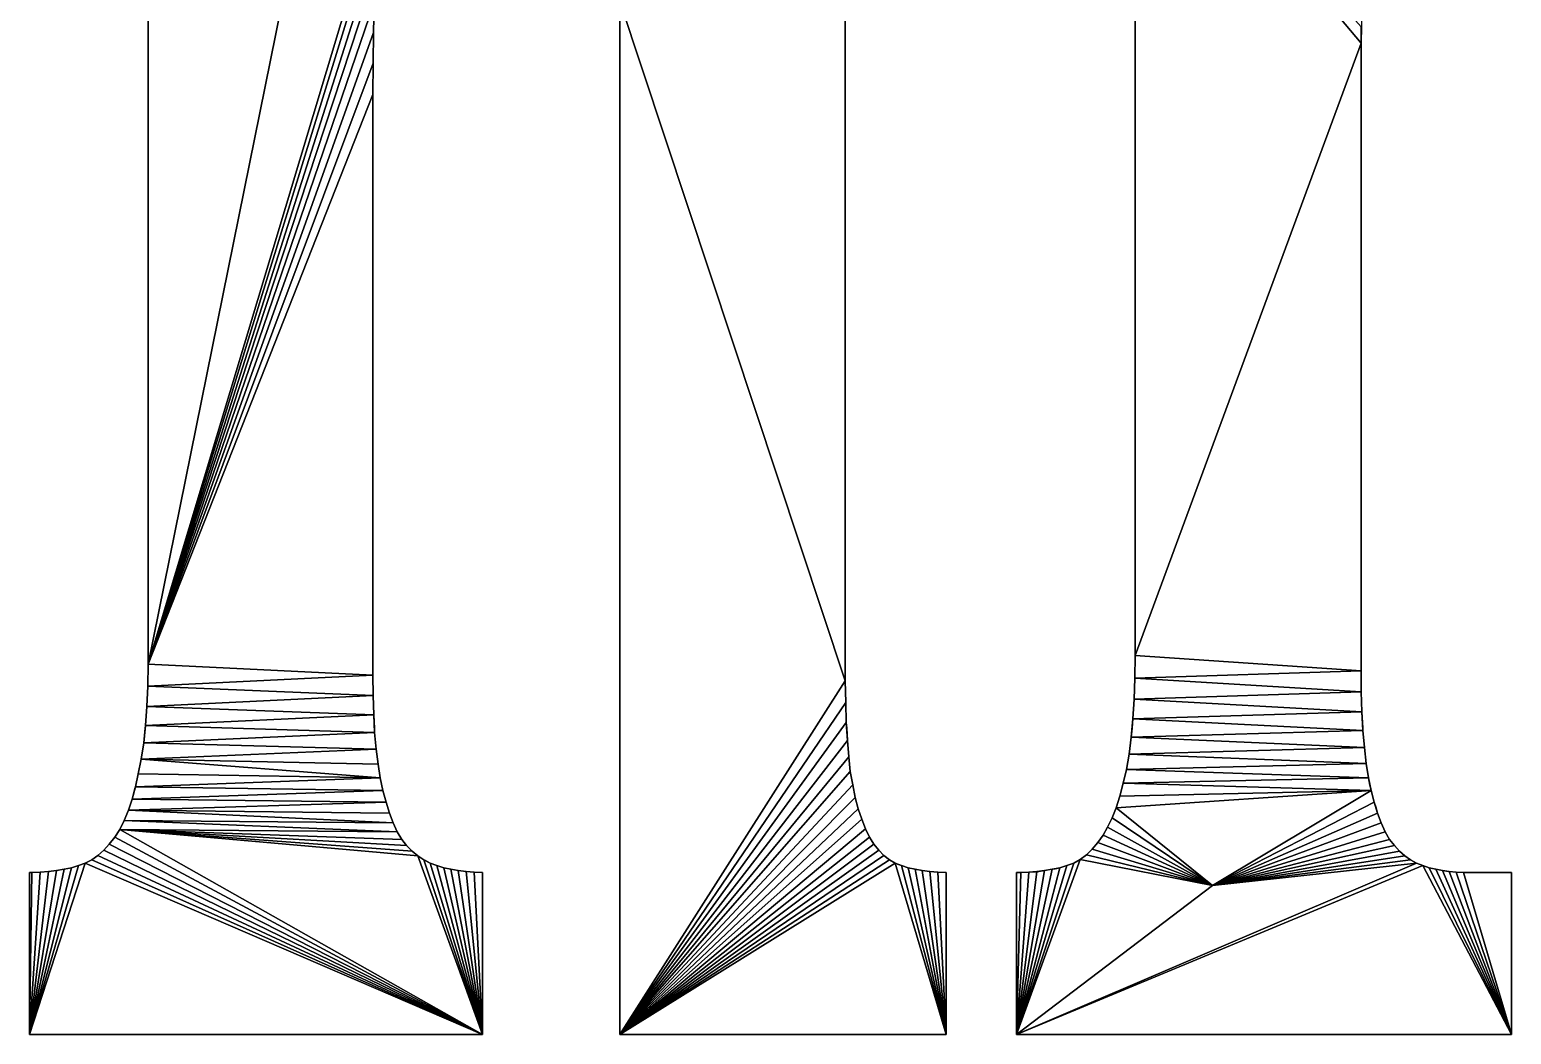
# Model space of a CAD drawing. Extents: x -29.1 to 29.1, y -25 to 25.
# Drawn here: x -12.039 to -7.22, y 3.1 to 6.368 of the extents above; entities that cross this region are included whole.
import ezdxf

# ---------------------------------------------------------------- set-up
doc = ezdxf.new("R2010")
doc.units = 0
doc.header["$MEASUREMENT"] = 0
doc.layers.add('ConstrLine', color=7, linetype='Continuous')
doc.layers.add('ObjLayer', color=2, linetype='Continuous')

msp = doc.modelspace()

# ---------------------------------------------------------------- linework, layer by layer
at = {"layer": 'ConstrLine'}
for points in [[(-11.654, 4.304, 5), (-10.961, 7.726, 5), (-11.654, 9.493, 5)], [(-11.654, 9.493, 4), (-11.654, 4.304, 4), (-11.654, 9.493, 5)], [(-11.654, 4.304, 4), (-11.654, 4.304, 5), (-11.654, 9.493, 5)], [(-10.961, 7.726, 5), (-11.654, 4.304, 5), (-10.894, 6.833, 5)], [(-8.444, 4.333, 5), (-7.709, 6.324, 5), (-8.444, 7.198, 5)], [(-7.709, 6.324, 5), (-7.708, 6.378, 5), (-8.444, 7.198, 5)], [(-8.444, 7.198, 4), (-8.444, 4.333, 5), (-8.444, 7.198, 5)], [(-8.444, 7.198, 4), (-8.444, 4.333, 4), (-8.444, 4.333, 5)], [(-10.902, 6.742, 5), (-10.894, 6.833, 5), (-11.654, 4.304, 5)], [(-10.908, 6.649, 5), (-10.902, 6.742, 5), (-11.654, 4.304, 5)], [(-10.908, 6.649, 5), (-11.654, 4.304, 5), (-10.914, 6.553, 5)], [(-9.387, 4.25, 5), (-9.387, 6.621, 5), (-10.119, 6.46, 5)], [(-9.387, 6.621, 4), (-9.387, 6.621, 5), (-9.387, 4.25, 4)], [(-9.387, 6.621, 5), (-9.387, 4.25, 5), (-9.387, 4.25, 4)], [(-10.918, 6.457, 5), (-10.914, 6.553, 5), (-11.654, 4.304, 5)], [(-10.119, 6.46, 5), (-10.119, 3.1, 5), (-9.387, 4.25, 5)], [(-10.119, 3.1, 4), (-10.119, 6.46, 5), (-10.119, 6.46, 4)], [(-10.119, 3.1, 4), (-10.119, 3.1, 5), (-10.119, 6.46, 5)], [(-10.921, 6.359, 5), (-10.918, 6.457, 5), (-11.654, 4.304, 5)], [(-10.918, 6.457, 4), (-10.918, 6.457, 5), (-10.921, 6.359, 5)], [(-10.918, 6.457, 4), (-10.921, 6.359, 5), (-10.921, 6.359, 4)], [(-7.708, 6.378, 4), (-7.708, 6.378, 5), (-7.709, 6.324, 5)], [(-7.708, 6.378, 4), (-7.709, 6.324, 5), (-7.709, 6.324, 4)], [(-10.922, 6.259, 5), (-10.921, 6.359, 5), (-11.654, 4.304, 5)], [(-10.921, 6.359, 4), (-10.921, 6.359, 5), (-10.922, 6.259, 5)], [(-10.921, 6.359, 4), (-10.922, 6.259, 5), (-10.922, 6.259, 4)], [(-7.709, 6.324, 5), (-8.444, 4.333, 5), (-7.709, 4.283, 5)], [(-7.709, 4.283, 4), (-7.709, 6.324, 4), (-7.709, 4.283, 5)], [(-7.709, 6.324, 5), (-7.709, 4.283, 5), (-7.709, 6.324, 4)], [(-10.923, 6.158, 5), (-10.922, 6.259, 5), (-11.654, 4.304, 5)], [(-10.922, 6.259, 4), (-10.922, 6.259, 5), (-10.923, 6.158, 5)], [(-10.922, 6.259, 4), (-10.923, 6.158, 5), (-10.923, 6.158, 4)], [(-10.923, 4.269, 5), (-10.923, 6.158, 5), (-11.654, 4.304, 5)], [(-10.923, 4.269, 4), (-10.923, 6.158, 4), (-10.923, 4.269, 5)], [(-10.923, 6.158, 5), (-10.923, 4.269, 5), (-10.923, 6.158, 4)], [(-11.654, 4.304, 5), (-11.655, 4.233, 5), (-10.923, 4.269, 5)], [(-11.654, 4.304, 4), (-11.655, 4.233, 4), (-11.655, 4.233, 5)], [(-11.654, 4.304, 4), (-11.655, 4.233, 5), (-11.654, 4.304, 5)], [(-8.444, 4.333, 5), (-8.445, 4.259, 5), (-7.709, 4.283, 5)], [(-8.444, 4.333, 4), (-8.445, 4.259, 4), (-8.445, 4.259, 5)], [(-8.444, 4.333, 4), (-8.445, 4.259, 5), (-8.444, 4.333, 5)], [(-10.922, 4.202, 5), (-10.923, 4.269, 5), (-11.655, 4.233, 5)], [(-10.923, 4.269, 4), (-10.923, 4.269, 5), (-10.922, 4.202, 5)], [(-10.923, 4.269, 4), (-10.922, 4.202, 5), (-10.922, 4.202, 4)], [(-9.385, 4.18, 5), (-9.387, 4.25, 5), (-10.119, 3.1, 5)], [(-9.387, 4.25, 4), (-9.387, 4.25, 5), (-9.385, 4.18, 5)], [(-9.387, 4.25, 4), (-9.385, 4.18, 5), (-9.385, 4.18, 4)], [(-8.447, 4.19, 5), (-7.708, 4.214, 5), (-8.445, 4.259, 5)], [(-8.445, 4.259, 4), (-8.447, 4.19, 4), (-8.447, 4.19, 5)], [(-8.445, 4.259, 4), (-8.447, 4.19, 5), (-8.445, 4.259, 5)], [(-7.709, 4.283, 5), (-8.445, 4.259, 5), (-7.708, 4.214, 5)], [(-7.709, 4.283, 4), (-7.709, 4.283, 5), (-7.708, 4.214, 5)], [(-7.709, 4.283, 4), (-7.708, 4.214, 5), (-7.708, 4.214, 4)], [(-11.655, 4.233, 5), (-11.658, 4.167, 5), (-10.922, 4.202, 5)], [(-11.655, 4.233, 4), (-11.658, 4.167, 4), (-11.658, 4.167, 5)], [(-11.655, 4.233, 4), (-11.658, 4.167, 5), (-11.655, 4.233, 5)], [(-10.92, 4.14, 5), (-10.922, 4.202, 5), (-11.658, 4.167, 5)], [(-10.922, 4.202, 4), (-10.922, 4.202, 5), (-10.92, 4.14, 5)], [(-10.922, 4.202, 4), (-10.92, 4.14, 5), (-10.92, 4.14, 4)], [(-7.708, 4.214, 5), (-8.447, 4.19, 5), (-7.706, 4.149, 5)], [(-7.708, 4.214, 4), (-7.708, 4.214, 5), (-7.706, 4.149, 5)], [(-7.708, 4.214, 4), (-7.706, 4.149, 5), (-7.706, 4.149, 4)], [(-11.658, 4.167, 5), (-11.662, 4.105, 5), (-10.92, 4.14, 5)], [(-11.658, 4.167, 4), (-11.662, 4.105, 4), (-11.662, 4.105, 5)], [(-11.658, 4.167, 4), (-11.662, 4.105, 5), (-11.658, 4.167, 5)], [(-9.383, 4.115, 5), (-9.385, 4.18, 5), (-10.119, 3.1, 5)], [(-9.385, 4.18, 4), (-9.385, 4.18, 5), (-9.383, 4.115, 5)], [(-9.385, 4.18, 4), (-9.383, 4.115, 5), (-9.383, 4.115, 4)], [(-8.451, 4.126, 5), (-7.706, 4.149, 5), (-8.447, 4.19, 5)], [(-8.447, 4.19, 4), (-8.451, 4.126, 4), (-8.451, 4.126, 5)], [(-8.447, 4.19, 4), (-8.451, 4.126, 5), (-8.447, 4.19, 5)], [(-7.706, 4.149, 5), (-8.451, 4.126, 5), (-7.703, 4.089, 5)], [(-7.706, 4.149, 4), (-7.706, 4.149, 5), (-7.7034, 4.096, 4)], [(-7.706, 4.149, 5), (-7.703, 4.089, 5), (-7.7034, 4.096, 4)], [(-11.662, 4.105, 5), (-11.668, 4.048, 5), (-10.917, 4.082, 5)], [(-11.668, 4.048, 5), (-11.662, 4.105, 5), (-11.6629, 4.096, 4)], [(-11.662, 4.105, 4), (-11.6629, 4.096, 4), (-11.662, 4.105, 5)], [(-10.917, 4.082, 5), (-10.92, 4.14, 5), (-11.662, 4.105, 5)], [(-10.92, 4.14, 4), (-10.92, 4.14, 5), (-10.9177, 4.096, 4)], [(-10.92, 4.14, 5), (-10.917, 4.082, 5), (-10.9177, 4.096, 4)], [(-9.379, 4.056, 5), (-9.383, 4.115, 5), (-10.119, 3.1, 5)], [(-9.383, 4.115, 4), (-9.383, 4.115, 5), (-9.3817, 4.096, 4)], [(-9.383, 4.115, 5), (-9.379, 4.056, 5), (-9.3817, 4.096, 4)], [(-8.451, 4.126, 5), (-8.456, 4.067, 5), (-7.703, 4.089, 5)], [(-8.451, 4.126, 5), (-8.4535, 4.096, 4), (-8.456, 4.067, 5)], [(-8.451, 4.126, 4), (-8.4535, 4.096, 4), (-8.451, 4.126, 5)], [(-11.668, 4.048, 5), (-11.676, 3.995, 5), (-10.912, 4.028, 5)], [(-11.668, 4.048, 4), (-11.676, 3.995, 4), (-11.676, 3.995, 5)], [(-11.668, 4.048, 4), (-11.676, 3.995, 5), (-11.668, 4.048, 5)], [(-11.6629, 4.096, 4), (-11.668, 4.048, 4), (-11.668, 4.048, 5)], [(-10.912, 4.028, 5), (-10.917, 4.082, 5), (-11.668, 4.048, 5)], [(-10.917, 4.082, 4), (-10.9177, 4.096, 4), (-10.917, 4.082, 5)], [(-10.917, 4.082, 4), (-10.917, 4.082, 5), (-10.912, 4.028, 5)], [(-10.917, 4.082, 4), (-10.912, 4.028, 5), (-10.912, 4.028, 4)], [(-9.375, 4.003, 5), (-9.379, 4.056, 5), (-10.119, 3.1, 5)], [(-9.379, 4.056, 4), (-9.3817, 4.096, 4), (-9.379, 4.056, 5)], [(-9.379, 4.056, 4), (-9.379, 4.056, 5), (-9.375, 4.003, 5)], [(-9.379, 4.056, 4), (-9.375, 4.003, 5), (-9.375, 4.003, 4)], [(-8.456, 4.067, 5), (-8.463, 4.012, 5), (-7.698, 4.033, 5)], [(-8.456, 4.067, 5), (-8.456, 4.067, 4), (-8.463, 4.012, 5)], [(-8.463, 4.012, 4), (-8.463, 4.012, 5), (-8.456, 4.067, 4)], [(-8.456, 4.067, 4), (-8.456, 4.067, 5), (-8.4535, 4.096, 4)], [(-7.698, 4.033, 5), (-7.703, 4.089, 5), (-8.456, 4.067, 5)], [(-7.703, 4.089, 4), (-7.7034, 4.096, 4), (-7.703, 4.089, 5)], [(-7.703, 4.089, 4), (-7.703, 4.089, 5), (-7.698, 4.033, 5)], [(-7.703, 4.089, 4), (-7.698, 4.033, 5), (-7.698, 4.033, 4)], [(-10.906, 3.979, 5), (-10.912, 4.028, 5), (-11.676, 3.995, 5)], [(-10.912, 4.028, 4), (-10.912, 4.028, 5), (-10.906, 3.979, 5)], [(-10.912, 4.028, 4), (-10.906, 3.979, 5), (-10.906, 3.979, 4)], [(-9.37, 3.955, 5), (-9.375, 4.003, 5), (-10.119, 3.1, 5)], [(-9.375, 4.003, 4), (-9.375, 4.003, 5), (-9.37, 3.955, 5)], [(-9.375, 4.003, 4), (-9.37, 3.955, 5), (-9.37, 3.955, 4)], [(-8.463, 4.012, 5), (-8.472, 3.962, 5), (-7.692, 3.981, 5)], [(-8.463, 4.012, 4), (-8.472, 3.962, 5), (-8.463, 4.012, 5)], [(-8.472, 3.962, 5), (-8.463, 4.012, 4), (-8.472, 3.962, 4)], [(-7.692, 3.981, 5), (-7.698, 4.033, 5), (-8.463, 4.012, 5)], [(-7.698, 4.033, 4), (-7.698, 4.033, 5), (-7.692, 3.981, 5)], [(-7.698, 4.033, 4), (-7.692, 3.981, 5), (-7.692, 3.981, 4)], [(-11.676, 3.995, 5), (-11.686, 3.948, 5), (-10.899, 3.934, 5)], [(-11.676, 3.995, 4), (-11.686, 3.948, 4), (-11.686, 3.948, 5)], [(-11.676, 3.995, 4), (-11.686, 3.948, 5), (-11.676, 3.995, 5)], [(-10.899, 3.934, 5), (-10.906, 3.979, 5), (-11.676, 3.995, 5)], [(-10.906, 3.979, 4), (-10.906, 3.979, 5), (-10.899, 3.934, 5)], [(-10.906, 3.979, 4), (-10.899, 3.934, 5), (-10.899, 3.934, 4)], [(-9.362, 3.912, 5), (-9.37, 3.955, 5), (-10.119, 3.1, 5)], [(-9.37, 3.955, 4), (-9.37, 3.955, 5), (-9.362, 3.912, 5)], [(-9.37, 3.955, 4), (-9.362, 3.912, 5), (-9.362, 3.912, 4)], [(-8.472, 3.962, 5), (-8.482, 3.917, 5), (-7.685, 3.934, 5)], [(-8.472, 3.962, 5), (-8.472, 3.962, 4), (-8.482, 3.917, 5)], [(-8.482, 3.917, 4), (-8.482, 3.917, 5), (-8.472, 3.962, 4)], [(-7.685, 3.934, 5), (-7.692, 3.981, 5), (-8.472, 3.962, 5)], [(-7.692, 3.981, 4), (-7.692, 3.981, 5), (-7.685, 3.934, 5)], [(-7.692, 3.981, 4), (-7.685, 3.934, 5), (-7.685, 3.934, 4)], [(-11.695, 3.905, 5), (-11.706, 3.865, 5), (-10.89, 3.893, 5)], [(-11.706, 3.865, 5), (-11.695, 3.905, 5), (-11.6957, 3.9026, 4)], [(-11.695, 3.905, 4), (-11.6957, 3.9026, 4), (-11.695, 3.905, 5)], [(-11.686, 3.948, 5), (-11.695, 3.905, 5), (-10.899, 3.934, 5)], [(-11.686, 3.948, 4), (-11.695, 3.905, 4), (-11.695, 3.905, 5)], [(-11.686, 3.948, 4), (-11.695, 3.905, 5), (-11.686, 3.948, 5)], [(-10.89, 3.893, 5), (-10.899, 3.934, 5), (-11.695, 3.905, 5)], [(-10.899, 3.934, 4), (-10.899, 3.934, 5), (-10.89, 3.893, 5)], [(-10.899, 3.934, 4), (-10.89, 3.893, 5), (-10.89, 3.893, 4)], [(-9.354, 3.871, 5), (-9.362, 3.912, 5), (-10.119, 3.1, 5)], [(-9.362, 3.912, 4), (-9.362, 3.912, 5), (-9.354, 3.871, 5)], [(-9.362, 3.912, 4), (-9.354, 3.871, 5), (-9.354, 3.871, 4)], [(-8.493, 3.875, 5), (-7.676, 3.893, 5), (-8.482, 3.917, 5)], [(-8.482, 3.917, 4), (-8.493, 3.875, 4), (-8.482, 3.917, 5)], [(-8.493, 3.875, 5), (-8.482, 3.917, 5), (-8.493, 3.875, 4)], [(-7.685, 3.934, 5), (-8.482, 3.917, 5), (-7.676, 3.893, 5)], [(-7.685, 3.934, 5), (-7.676, 3.893, 5), (-7.68, 3.9112, 4)], [(-7.685, 3.934, 4), (-7.685, 3.934, 5), (-7.68, 3.9112, 4)], [(-7.676, 3.893, 4), (-7.68, 3.9112, 4), (-7.676, 3.893, 5)], [(-11.706, 3.865, 5), (-11.718, 3.829, 5), (-10.88, 3.855, 5)], [(-11.706, 3.865, 4), (-11.718, 3.829, 4), (-11.718, 3.829, 5)], [(-11.706, 3.865, 4), (-11.718, 3.829, 5), (-11.706, 3.865, 5)], [(-11.6957, 3.9026, 4), (-11.706, 3.865, 4), (-11.706, 3.865, 5)], [(-10.88, 3.855, 5), (-10.89, 3.893, 5), (-11.706, 3.865, 5)], [(-10.89, 3.893, 4), (-10.89, 3.893, 5), (-10.88, 3.855, 5)], [(-10.89, 3.893, 4), (-10.88, 3.855, 5), (-10.88, 3.855, 4)], [(-9.344, 3.834, 5), (-9.354, 3.871, 5), (-10.119, 3.1, 5)], [(-9.354, 3.871, 4), (-9.354, 3.871, 5), (-9.344, 3.834, 5)], [(-9.354, 3.871, 4), (-9.344, 3.834, 5), (-9.344, 3.834, 4)], [(-8.493, 3.875, 5), (-8.505, 3.837, 5), (-7.676, 3.893, 5)], [(-8.192, 3.584, 5), (-7.676, 3.893, 5), (-8.505, 3.837, 5)], [(-8.493, 3.875, 5), (-8.5041, 3.84, 4), (-8.505, 3.837, 5)], [(-8.493, 3.875, 4), (-8.5041, 3.84, 4), (-8.493, 3.875, 5)], [(-7.676, 3.893, 5), (-8.192, 3.584, 5), (-7.666, 3.855, 5)], [(-7.666, 3.855, 4), (-7.676, 3.893, 4), (-7.666, 3.855, 5)], [(-7.676, 3.893, 5), (-7.666, 3.855, 5), (-7.676, 3.893, 4)], [(-11.718, 3.829, 5), (-11.732, 3.796, 5), (-10.857, 3.788, 5)], [(-11.718, 3.829, 4), (-11.732, 3.796, 4), (-11.732, 3.796, 5)], [(-11.718, 3.829, 4), (-11.732, 3.796, 5), (-11.718, 3.829, 5)], [(-10.869, 3.82, 5), (-10.88, 3.855, 5), (-11.718, 3.829, 5)], [(-10.857, 3.788, 5), (-10.869, 3.82, 5), (-11.718, 3.829, 5)], [(-10.88, 3.855, 4), (-10.88, 3.855, 5), (-10.869, 3.82, 5)], [(-10.88, 3.855, 4), (-10.869, 3.82, 5), (-10.869, 3.82, 4)], [(-10.869, 3.82, 4), (-10.869, 3.82, 5), (-10.857, 3.788, 5)], [(-10.869, 3.82, 4), (-10.857, 3.788, 5), (-10.857, 3.788, 4)], [(-9.333, 3.8, 5), (-9.344, 3.834, 5), (-10.119, 3.1, 5)], [(-9.344, 3.834, 4), (-9.344, 3.834, 5), (-9.333, 3.8, 5)], [(-9.344, 3.834, 4), (-9.333, 3.8, 5), (-9.333, 3.8, 4)], [(-8.505, 3.837, 5), (-8.518, 3.804, 5), (-8.192, 3.584, 5)], [(-8.505, 3.837, 5), (-8.505, 3.837, 4), (-8.518, 3.804, 5)], [(-8.518, 3.804, 4), (-8.518, 3.804, 5), (-8.505, 3.837, 4)], [(-8.505, 3.837, 4), (-8.505, 3.837, 5), (-8.5041, 3.84, 4)], [(-7.655, 3.82, 5), (-7.666, 3.855, 5), (-8.192, 3.584, 5)], [(-7.655, 3.82, 5), (-8.192, 3.584, 5), (-7.643, 3.788, 5)], [(-7.655, 3.82, 5), (-7.6613, 3.84, 4), (-7.666, 3.855, 5)], [(-7.666, 3.855, 4), (-7.666, 3.855, 5), (-7.6613, 3.84, 4)], [(-7.6613, 3.84, 4), (-7.655, 3.82, 5), (-7.655, 3.82, 4)], [(-7.643, 3.788, 4), (-7.655, 3.82, 5), (-7.643, 3.788, 5)], [(-7.655, 3.82, 4), (-7.655, 3.82, 5), (-7.643, 3.788, 4)], [(-11.746, 3.767, 5), (-11.762, 3.741, 5), (-10.566, 3.1, 5)], [(-11.746, 3.767, 4), (-11.762, 3.741, 4), (-11.762, 3.741, 5)], [(-11.746, 3.767, 4), (-11.762, 3.741, 5), (-11.746, 3.767, 5)], [(-11.732, 3.796, 5), (-11.746, 3.767, 5), (-10.844, 3.759, 5)], [(-11.732, 3.796, 4), (-11.746, 3.767, 4), (-11.746, 3.767, 5)], [(-11.732, 3.796, 4), (-11.746, 3.767, 5), (-11.732, 3.796, 5)], [(-10.566, 3.1, 5), (-10.776, 3.681, 5), (-11.746, 3.767, 5)], [(-10.795, 3.696, 5), (-10.813, 3.714, 5), (-11.746, 3.767, 5)], [(-10.813, 3.714, 5), (-10.829, 3.734, 5), (-11.746, 3.767, 5)], [(-10.829, 3.734, 5), (-10.844, 3.759, 5), (-11.746, 3.767, 5)], [(-10.795, 3.696, 5), (-11.746, 3.767, 5), (-10.776, 3.681, 5)], [(-10.844, 3.759, 5), (-10.857, 3.788, 5), (-11.732, 3.796, 5)], [(-10.857, 3.788, 4), (-10.857, 3.788, 5), (-10.844, 3.759, 5)], [(-10.857, 3.788, 4), (-10.844, 3.759, 5), (-10.844, 3.759, 4)], [(-10.844, 3.759, 4), (-10.844, 3.759, 5), (-10.829, 3.734, 5)], [(-10.844, 3.759, 4), (-10.829, 3.734, 5), (-10.829, 3.734, 4)], [(-9.321, 3.769, 5), (-9.333, 3.8, 5), (-10.119, 3.1, 5)], [(-9.307, 3.741, 5), (-9.321, 3.769, 5), (-10.119, 3.1, 5)], [(-9.333, 3.8, 4), (-9.333, 3.8, 5), (-9.321, 3.769, 5)], [(-9.333, 3.8, 4), (-9.321, 3.769, 5), (-9.321, 3.769, 4)], [(-9.321, 3.769, 4), (-9.321, 3.769, 5), (-9.307, 3.741, 5)], [(-9.321, 3.769, 4), (-9.307, 3.741, 5), (-9.307, 3.741, 4)], [(-8.533, 3.774, 5), (-8.548, 3.748, 5), (-8.192, 3.584, 5)], [(-8.533, 3.774, 5), (-8.533, 3.774, 4), (-8.548, 3.748, 5)], [(-8.548, 3.748, 5), (-8.533, 3.774, 4), (-8.548, 3.748, 4)], [(-8.518, 3.804, 5), (-8.533, 3.774, 5), (-8.192, 3.584, 5)], [(-8.533, 3.774, 5), (-8.518, 3.804, 5), (-8.533, 3.774, 4)], [(-8.518, 3.804, 4), (-8.533, 3.774, 4), (-8.518, 3.804, 5)], [(-7.643, 3.788, 5), (-8.192, 3.584, 5), (-7.63, 3.759, 5)], [(-7.63, 3.759, 5), (-8.192, 3.584, 5), (-7.616, 3.734, 5)], [(-7.63, 3.759, 5), (-7.63, 3.759, 4), (-7.643, 3.788, 5)], [(-7.643, 3.788, 4), (-7.643, 3.788, 5), (-7.63, 3.759, 4)], [(-7.63, 3.759, 4), (-7.63, 3.759, 5), (-7.616, 3.734, 5)], [(-7.616, 3.734, 5), (-7.616, 3.734, 4), (-7.63, 3.759, 4)], [(-11.78, 3.719, 5), (-11.798, 3.699, 5), (-10.566, 3.1, 5)], [(-11.78, 3.719, 4), (-11.798, 3.699, 4), (-11.798, 3.699, 5)], [(-11.78, 3.719, 4), (-11.798, 3.699, 5), (-11.78, 3.719, 5)], [(-11.78, 3.719, 5), (-10.566, 3.1, 5), (-11.762, 3.741, 5)], [(-11.78, 3.719, 5), (-11.762, 3.741, 5), (-11.776, 3.7239, 4)], [(-11.776, 3.7239, 4), (-11.78, 3.719, 4), (-11.78, 3.719, 5)], [(-11.762, 3.741, 4), (-11.776, 3.7239, 4), (-11.762, 3.741, 5)], [(-10.829, 3.734, 4), (-10.829, 3.734, 5), (-10.813, 3.714, 5)], [(-10.829, 3.734, 4), (-10.813, 3.714, 5), (-10.813, 3.714, 4)], [(-10.813, 3.714, 4), (-10.813, 3.714, 5), (-10.795, 3.696, 5)], [(-10.813, 3.714, 4), (-10.795, 3.696, 5), (-10.795, 3.696, 4)], [(-9.293, 3.719, 5), (-9.307, 3.741, 5), (-10.119, 3.1, 5)], [(-9.277, 3.699, 5), (-9.293, 3.719, 5), (-10.119, 3.1, 5)], [(-9.307, 3.741, 4), (-9.307, 3.741, 5), (-9.293, 3.719, 5)], [(-9.307, 3.741, 4), (-9.293, 3.719, 5), (-9.293, 3.719, 4)], [(-9.293, 3.719, 4), (-9.293, 3.719, 5), (-9.277, 3.699, 5)], [(-9.293, 3.719, 4), (-9.277, 3.699, 5), (-9.277, 3.699, 4)], [(-8.583, 3.702, 5), (-8.192, 3.584, 5), (-8.565, 3.724, 5)], [(-8.583, 3.702, 5), (-8.565, 3.724, 5), (-8.583, 3.702, 4)], [(-8.565, 3.724, 4), (-8.583, 3.702, 4), (-8.565, 3.724, 5)], [(-8.548, 3.748, 5), (-8.565, 3.724, 5), (-8.192, 3.584, 5)], [(-8.548, 3.748, 5), (-8.548, 3.748, 4), (-8.565, 3.724, 5)], [(-8.548, 3.748, 4), (-8.565, 3.724, 4), (-8.565, 3.724, 5)], [(-7.616, 3.734, 5), (-8.192, 3.584, 5), (-7.6, 3.714, 5)], [(-7.6, 3.714, 5), (-8.192, 3.584, 5), (-7.584, 3.696, 5)], [(-7.616, 3.734, 5), (-7.6, 3.714, 5), (-7.616, 3.734, 4)], [(-7.6, 3.714, 4), (-7.616, 3.734, 4), (-7.6, 3.714, 5)], [(-7.6, 3.714, 5), (-7.584, 3.696, 5), (-7.6, 3.714, 4)], [(-7.584, 3.696, 4), (-7.6, 3.714, 4), (-7.584, 3.696, 5)], [(-11.837, 3.668, 5), (-11.858, 3.657, 5), (-10.566, 3.1, 5)], [(-11.858, 3.657, 4), (-11.858, 3.657, 5), (-11.837, 3.668, 5)], [(-11.858, 3.657, 4), (-11.837, 3.668, 5), (-11.837, 3.668, 4)], [(-11.817, 3.682, 5), (-11.837, 3.668, 5), (-10.566, 3.1, 5)], [(-11.837, 3.668, 4), (-11.837, 3.668, 5), (-11.817, 3.682, 5)], [(-11.837, 3.668, 4), (-11.817, 3.682, 5), (-11.817, 3.682, 4)], [(-11.798, 3.699, 5), (-11.817, 3.682, 5), (-10.566, 3.1, 5)], [(-11.817, 3.682, 4), (-11.817, 3.682, 5), (-11.798, 3.699, 5)], [(-11.817, 3.682, 4), (-11.798, 3.699, 5), (-11.798, 3.699, 4)], [(-10.795, 3.696, 4), (-10.795, 3.696, 5), (-10.776, 3.681, 5)], [(-10.795, 3.696, 4), (-10.776, 3.681, 5), (-10.776, 3.681, 4)], [(-10.757, 3.668, 5), (-10.776, 3.681, 5), (-10.566, 3.1, 5)], [(-10.776, 3.681, 4), (-10.776, 3.681, 5), (-10.757, 3.668, 5)], [(-10.776, 3.681, 4), (-10.757, 3.668, 5), (-10.757, 3.668, 4)], [(-10.757, 3.668, 5), (-10.566, 3.1, 5), (-10.736, 3.657, 5)], [(-10.757, 3.668, 4), (-10.757, 3.668, 5), (-10.752, 3.6654, 4)], [(-10.757, 3.668, 5), (-10.736, 3.657, 5), (-10.752, 3.6654, 4)], [(-10.736, 3.657, 4), (-10.752, 3.6654, 4), (-10.736, 3.657, 5)], [(-9.261, 3.682, 5), (-9.277, 3.699, 5), (-10.119, 3.1, 5)], [(-9.243, 3.668, 5), (-9.261, 3.682, 5), (-10.119, 3.1, 5)], [(-9.224, 3.657, 5), (-9.243, 3.668, 5), (-10.119, 3.1, 5)], [(-9.277, 3.699, 4), (-9.277, 3.699, 5), (-9.261, 3.682, 5)], [(-9.277, 3.699, 4), (-9.261, 3.682, 5), (-9.261, 3.682, 4)], [(-9.261, 3.682, 4), (-9.261, 3.682, 5), (-9.243, 3.668, 5)], [(-9.261, 3.682, 4), (-9.243, 3.668, 5), (-9.243, 3.668, 4)], [(-9.243, 3.668, 4), (-9.243, 3.668, 5), (-9.224, 3.657, 5)], [(-9.243, 3.668, 4), (-9.224, 3.657, 5), (-9.224, 3.657, 4)], [(-8.622, 3.669, 5), (-8.643, 3.657, 5), (-8.829, 3.1, 5)], [(-8.829, 3.1, 5), (-8.192, 3.584, 5), (-8.622, 3.669, 5)], [(-8.643, 3.657, 5), (-8.622, 3.669, 5), (-8.643, 3.657, 4)], [(-8.622, 3.669, 4), (-8.643, 3.657, 4), (-8.622, 3.669, 5)], [(-8.602, 3.684, 5), (-8.622, 3.669, 5), (-8.192, 3.584, 5)], [(-8.602, 3.684, 5), (-8.602, 3.684, 4), (-8.622, 3.669, 5)], [(-8.622, 3.669, 5), (-8.602, 3.684, 4), (-8.622, 3.669, 4)], [(-8.583, 3.702, 5), (-8.602, 3.684, 5), (-8.192, 3.584, 5)], [(-8.583, 3.702, 5), (-8.583, 3.702, 4), (-8.602, 3.684, 5)], [(-8.602, 3.684, 4), (-8.602, 3.684, 5), (-8.583, 3.702, 4)], [(-7.584, 3.696, 5), (-8.192, 3.584, 5), (-7.566, 3.681, 5)], [(-7.566, 3.681, 5), (-8.192, 3.584, 5), (-7.548, 3.668, 5)], [(-7.548, 3.668, 5), (-8.192, 3.584, 5), (-7.528, 3.657, 5)], [(-7.584, 3.696, 5), (-7.566, 3.681, 5), (-7.566, 3.681, 4)], [(-7.566, 3.681, 4), (-7.584, 3.696, 4), (-7.584, 3.696, 5)], [(-7.566, 3.681, 4), (-7.566, 3.681, 5), (-7.548, 3.668, 5)], [(-7.548, 3.668, 4), (-7.566, 3.681, 4), (-7.548, 3.668, 5)], [(-7.548, 3.668, 5), (-7.528, 3.657, 5), (-7.548, 3.668, 4)], [(-7.528, 3.657, 4), (-7.548, 3.668, 4), (-7.528, 3.657, 5)], [(-11.858, 3.657, 5), (-11.88, 3.649, 5), (-12.039, 3.1, 5)], [(-12.039, 3.1, 5), (-10.566, 3.1, 5), (-11.858, 3.657, 5)], [(-11.88, 3.649, 5), (-11.903, 3.642, 5), (-12.039, 3.1, 5)], [(-11.903, 3.642, 5), (-11.927, 3.637, 5), (-12.039, 3.1, 5)], [(-11.927, 3.637, 5), (-11.952, 3.633, 5), (-12.039, 3.1, 5)], [(-11.952, 3.633, 5), (-11.978, 3.63, 5), (-12.039, 3.1, 5)], [(-11.978, 3.63, 5), (-12.005, 3.628, 5), (-12.039, 3.1, 5)], [(-12.005, 3.628, 5), (-12.032, 3.627, 5), (-12.039, 3.1, 5)], [(-12.039, 3.627, 5), (-12.039, 3.1, 5), (-12.032, 3.627, 5)], [(-12.039, 3.627, 4), (-12.039, 3.627, 5), (-12.032, 3.627, 5)], [(-12.039, 3.627, 4), (-12.032, 3.627, 5), (-12.032, 3.627, 4)], [(-12.039, 3.1, 5), (-12.039, 3.627, 5), (-12.039, 3.627, 4)], [(-12.039, 3.627, 4), (-12.039, 3.1, 4), (-12.039, 3.1, 5)], [(-12.032, 3.627, 4), (-12.032, 3.627, 5), (-12.005, 3.628, 5)], [(-12.032, 3.627, 4), (-12.005, 3.628, 5), (-12.005, 3.628, 4)], [(-12.005, 3.628, 4), (-12.005, 3.628, 5), (-11.978, 3.63, 5)], [(-12.005, 3.628, 4), (-11.978, 3.63, 5), (-11.978, 3.63, 4)], [(-11.978, 3.63, 4), (-11.978, 3.63, 5), (-11.952, 3.633, 5)], [(-11.978, 3.63, 4), (-11.952, 3.633, 5), (-11.952, 3.633, 4)], [(-11.952, 3.633, 4), (-11.952, 3.633, 5), (-11.927, 3.637, 5)], [(-11.952, 3.633, 4), (-11.927, 3.637, 5), (-11.927, 3.637, 4)], [(-11.927, 3.637, 4), (-11.927, 3.637, 5), (-11.903, 3.642, 5)], [(-11.927, 3.637, 4), (-11.903, 3.642, 5), (-11.903, 3.642, 4)], [(-11.903, 3.642, 4), (-11.903, 3.642, 5), (-11.88, 3.649, 5)], [(-11.903, 3.642, 4), (-11.88, 3.649, 5), (-11.88, 3.649, 4)], [(-11.88, 3.649, 4), (-11.88, 3.649, 5), (-11.858, 3.657, 5)], [(-11.88, 3.649, 4), (-11.858, 3.657, 5), (-11.858, 3.657, 4)], [(-10.736, 3.657, 5), (-10.566, 3.1, 5), (-10.715, 3.649, 5)], [(-10.736, 3.657, 4), (-10.736, 3.657, 5), (-10.715, 3.649, 5)], [(-10.736, 3.657, 4), (-10.715, 3.649, 5), (-10.715, 3.649, 4)], [(-10.715, 3.649, 5), (-10.566, 3.1, 5), (-10.692, 3.642, 5)], [(-10.715, 3.649, 4), (-10.715, 3.649, 5), (-10.692, 3.642, 5)], [(-10.715, 3.649, 4), (-10.692, 3.642, 5), (-10.692, 3.642, 4)], [(-10.669, 3.637, 5), (-10.692, 3.642, 5), (-10.566, 3.1, 5)], [(-10.692, 3.642, 4), (-10.692, 3.642, 5), (-10.669, 3.637, 5)], [(-10.692, 3.642, 4), (-10.669, 3.637, 5), (-10.669, 3.637, 4)], [(-10.645, 3.633, 5), (-10.669, 3.637, 5), (-10.566, 3.1, 5)], [(-10.669, 3.637, 4), (-10.669, 3.637, 5), (-10.645, 3.633, 5)], [(-10.669, 3.637, 4), (-10.645, 3.633, 5), (-10.645, 3.633, 4)], [(-10.619, 3.63, 5), (-10.645, 3.633, 5), (-10.566, 3.1, 5)], [(-10.645, 3.633, 4), (-10.645, 3.633, 5), (-10.619, 3.63, 5)], [(-10.645, 3.633, 4), (-10.619, 3.63, 5), (-10.619, 3.63, 4)], [(-10.619, 3.63, 5), (-10.566, 3.1, 5), (-10.593, 3.628, 5)], [(-10.619, 3.63, 4), (-10.619, 3.63, 5), (-10.593, 3.628, 5)], [(-10.619, 3.63, 4), (-10.593, 3.628, 5), (-10.593, 3.628, 4)], [(-10.566, 3.627, 5), (-10.593, 3.628, 5), (-10.566, 3.1, 5)], [(-10.593, 3.628, 4), (-10.593, 3.628, 5), (-10.566, 3.627, 5)], [(-10.593, 3.628, 4), (-10.566, 3.627, 5), (-10.566, 3.627, 4)], [(-10.566, 3.627, 4), (-10.566, 3.627, 5), (-10.566, 3.1, 5)], [(-10.566, 3.627, 4), (-10.566, 3.1, 5), (-10.566, 3.1, 4)], [(-10.119, 3.1, 5), (-9.058, 3.1, 5), (-9.224, 3.657, 5)], [(-9.203, 3.649, 5), (-9.224, 3.657, 5), (-9.058, 3.1, 5)], [(-9.224, 3.657, 4), (-9.224, 3.657, 5), (-9.216, 3.6539, 4)], [(-9.224, 3.657, 5), (-9.203, 3.649, 5), (-9.216, 3.6539, 4)], [(-9.203, 3.649, 4), (-9.216, 3.6539, 4), (-9.203, 3.649, 5)], [(-9.182, 3.642, 5), (-9.203, 3.649, 5), (-9.058, 3.1, 5)], [(-9.203, 3.649, 4), (-9.203, 3.649, 5), (-9.182, 3.642, 5)], [(-9.203, 3.649, 4), (-9.182, 3.642, 5), (-9.182, 3.642, 4)], [(-9.159, 3.637, 5), (-9.182, 3.642, 5), (-9.058, 3.1, 5)], [(-9.182, 3.642, 4), (-9.182, 3.642, 5), (-9.159, 3.637, 5)], [(-9.182, 3.642, 4), (-9.159, 3.637, 5), (-9.159, 3.637, 4)], [(-9.136, 3.633, 5), (-9.159, 3.637, 5), (-9.058, 3.1, 5)], [(-9.159, 3.637, 4), (-9.159, 3.637, 5), (-9.136, 3.633, 5)], [(-9.159, 3.637, 4), (-9.136, 3.633, 5), (-9.136, 3.633, 4)], [(-9.111, 3.63, 5), (-9.136, 3.633, 5), (-9.058, 3.1, 5)], [(-9.136, 3.633, 4), (-9.136, 3.633, 5), (-9.111, 3.63, 5)], [(-9.136, 3.633, 4), (-9.111, 3.63, 5), (-9.111, 3.63, 4)], [(-9.085, 3.628, 5), (-9.111, 3.63, 5), (-9.058, 3.1, 5)], [(-9.111, 3.63, 4), (-9.111, 3.63, 5), (-9.085, 3.628, 5)], [(-9.111, 3.63, 4), (-9.085, 3.628, 5), (-9.085, 3.628, 4)], [(-9.058, 3.627, 5), (-9.085, 3.628, 5), (-9.058, 3.1, 5)], [(-9.085, 3.628, 4), (-9.085, 3.628, 5), (-9.058, 3.627, 5)], [(-9.085, 3.628, 4), (-9.058, 3.627, 5), (-9.058, 3.627, 4)], [(-9.058, 3.627, 4), (-9.058, 3.627, 5), (-9.058, 3.1, 5)], [(-9.058, 3.1, 5), (-9.058, 3.1, 4), (-9.058, 3.627, 4)], [(-8.643, 3.657, 5), (-8.666, 3.649, 5), (-8.829, 3.1, 5)], [(-8.829, 3.1, 5), (-7.528, 3.657, 5), (-8.192, 3.584, 5)], [(-7.528, 3.657, 5), (-8.829, 3.1, 5), (-7.508, 3.649, 5)], [(-8.666, 3.649, 5), (-8.689, 3.642, 5), (-8.829, 3.1, 5)], [(-8.829, 3.1, 5), (-7.22, 3.1, 5), (-7.508, 3.649, 5)], [(-8.829, 3.1, 5), (-8.689, 3.642, 5), (-8.713, 3.637, 5)], [(-8.713, 3.637, 5), (-8.738, 3.633, 5), (-8.829, 3.1, 5)], [(-8.738, 3.633, 5), (-8.763, 3.63, 5), (-8.829, 3.1, 5)], [(-8.763, 3.63, 5), (-8.789, 3.628, 5), (-8.829, 3.1, 5)], [(-8.789, 3.628, 5), (-8.815, 3.627, 5), (-8.829, 3.1, 5)], [(-8.829, 3.627, 5), (-8.829, 3.1, 5), (-8.815, 3.627, 5)], [(-8.829, 3.627, 4), (-8.829, 3.627, 5), (-8.815, 3.627, 5)], [(-8.829, 3.627, 4), (-8.815, 3.627, 5), (-8.815, 3.627, 4)], [(-8.829, 3.1, 5), (-8.829, 3.627, 5), (-8.829, 3.627, 4)], [(-8.829, 3.627, 4), (-8.829, 3.1, 4), (-8.829, 3.1, 5)], [(-8.815, 3.627, 4), (-8.815, 3.627, 5), (-8.789, 3.628, 5)], [(-8.815, 3.627, 4), (-8.789, 3.628, 5), (-8.789, 3.628, 4)], [(-8.789, 3.628, 4), (-8.789, 3.628, 5), (-8.763, 3.63, 5)], [(-8.789, 3.628, 4), (-8.763, 3.63, 5), (-8.763, 3.63, 4)], [(-8.763, 3.63, 4), (-8.763, 3.63, 5), (-8.738, 3.633, 5)], [(-8.763, 3.63, 4), (-8.738, 3.633, 5), (-8.738, 3.633, 4)], [(-8.738, 3.633, 4), (-8.738, 3.633, 5), (-8.713, 3.637, 5)], [(-8.738, 3.633, 4), (-8.713, 3.637, 5), (-8.713, 3.637, 4)], [(-8.689, 3.642, 5), (-8.704, 3.6389, 4), (-8.713, 3.637, 5)], [(-8.713, 3.637, 4), (-8.713, 3.637, 5), (-8.704, 3.6389, 4)], [(-8.689, 3.642, 4), (-8.704, 3.6389, 4), (-8.689, 3.642, 5)], [(-8.666, 3.649, 5), (-8.666, 3.649, 4), (-8.689, 3.642, 5)], [(-8.666, 3.649, 4), (-8.689, 3.642, 4), (-8.689, 3.642, 5)], [(-8.643, 3.657, 5), (-8.643, 3.657, 4), (-8.666, 3.649, 5)], [(-8.666, 3.649, 4), (-8.666, 3.649, 5), (-8.643, 3.657, 4)], [(-7.528, 3.657, 5), (-7.508, 3.649, 5), (-7.528, 3.657, 4)], [(-7.508, 3.649, 4), (-7.528, 3.657, 4), (-7.508, 3.649, 5)], [(-7.508, 3.649, 5), (-7.487, 3.642, 5), (-7.487, 3.642, 4)], [(-7.487, 3.642, 4), (-7.508, 3.649, 4), (-7.508, 3.649, 5)], [(-7.487, 3.642, 5), (-7.508, 3.649, 5), (-7.22, 3.1, 5)], [(-7.487, 3.642, 4), (-7.487, 3.642, 5), (-7.466, 3.637, 5)], [(-7.466, 3.637, 4), (-7.487, 3.642, 4), (-7.466, 3.637, 5)], [(-7.466, 3.637, 5), (-7.487, 3.642, 5), (-7.22, 3.1, 5)], [(-7.466, 3.637, 5), (-7.444, 3.633, 5), (-7.466, 3.637, 4)], [(-7.444, 3.633, 4), (-7.466, 3.637, 4), (-7.444, 3.633, 5)], [(-7.444, 3.633, 5), (-7.466, 3.637, 5), (-7.22, 3.1, 5)], [(-7.424, 3.6303, 4), (-7.444, 3.633, 4), (-7.444, 3.633, 5)], [(-7.444, 3.633, 5), (-7.422, 3.63, 5), (-7.424, 3.6303, 4)], [(-7.422, 3.63, 5), (-7.444, 3.633, 5), (-7.22, 3.1, 5)], [(-7.422, 3.63, 4), (-7.424, 3.6303, 4), (-7.422, 3.63, 5)], [(-7.399, 3.628, 4), (-7.422, 3.63, 4), (-7.399, 3.628, 5)], [(-7.422, 3.63, 5), (-7.399, 3.628, 5), (-7.422, 3.63, 4)], [(-7.399, 3.628, 5), (-7.422, 3.63, 5), (-7.22, 3.1, 5)], [(-7.399, 3.628, 4), (-7.399, 3.628, 5), (-7.376, 3.627, 5)], [(-7.399, 3.628, 4), (-7.376, 3.627, 5), (-7.376, 3.627, 4)], [(-7.376, 3.627, 5), (-7.399, 3.628, 5), (-7.22, 3.1, 5)], [(-7.22, 3.627, 4), (-7.376, 3.627, 5), (-7.22, 3.627, 5)], [(-7.22, 3.627, 4), (-7.376, 3.627, 4), (-7.376, 3.627, 5)], [(-7.22, 3.627, 5), (-7.376, 3.627, 5), (-7.22, 3.1, 5)], [(-7.22, 3.627, 4), (-7.22, 3.627, 5), (-7.22, 3.1, 4)], [(-7.22, 3.1, 5), (-7.22, 3.1, 4), (-7.22, 3.627, 5)], [(-12.039, 3.1, 4), (-10.566, 3.1, 4), (-12.039, 3.1, 5)], [(-10.566, 3.1, 5), (-12.039, 3.1, 5), (-10.566, 3.1, 4)], [(-10.119, 3.1, 5), (-10.119, 3.1, 4), (-9.058, 3.1, 5)], [(-9.058, 3.1, 4), (-9.058, 3.1, 5), (-10.119, 3.1, 4)], [(-7.22, 3.1, 4), (-7.22, 3.1, 5), (-8.829, 3.1, 5)], [(-8.829, 3.1, 4), (-7.22, 3.1, 4), (-8.829, 3.1, 5)]]:
    msp.add_3dface(points, dxfattribs=at)
at = {"layer": 'ObjLayer'}
for p, q in [((-11.654, 4.304, 5), (-11.654, 9.493, 5)), ((-8.444, 4.333, 5), (-8.444, 7.198, 5)), ((-9.387, 6.621, 5), (-9.387, 4.25, 5)), ((-10.119, 3.1, 5), (-10.119, 6.46, 5)), ((-10.918, 6.457, 5), (-10.921, 6.359, 5)), ((-7.706, 6.434, 5), (-7.709, 6.324, 5)), ((-10.921, 6.359, 5), (-10.922, 6.259, 5)), ((-7.709, 6.324, 5), (-7.709, 4.283, 5)), ((-10.922, 6.259, 5), (-10.923, 6.158, 5)), ((-10.923, 6.158, 5), (-10.923, 4.269, 5)), ((-11.655, 4.233, 5), (-11.654, 4.304, 5)), ((-8.445, 4.259, 5), (-8.444, 4.333, 5)), ((-10.923, 4.269, 5), (-10.922, 4.202, 5)), ((-9.387, 4.25, 5), (-9.385, 4.18, 5)), ((-8.447, 4.19, 5), (-8.445, 4.259, 5)), ((-7.709, 4.283, 5), (-7.708, 4.214, 5)), ((-11.658, 4.167, 5), (-11.655, 4.233, 5)), ((-10.922, 4.202, 5), (-10.92, 4.14, 5)), ((-7.708, 4.214, 5), (-7.706, 4.149, 5)), ((-11.662, 4.105, 5), (-11.658, 4.167, 5)), ((-9.385, 4.18, 5), (-9.383, 4.115, 5)), ((-8.451, 4.126, 5), (-8.447, 4.19, 5)), ((-7.706, 4.149, 5), (-7.703, 4.089, 5)), ((-11.668, 4.048, 5), (-11.662, 4.105, 5)), ((-10.92, 4.14, 5), (-10.917, 4.082, 5)), ((-9.383, 4.115, 5), (-9.379, 4.056, 5)), ((-8.456, 4.067, 5), (-8.451, 4.126, 5)), ((-11.676, 3.995, 5), (-11.668, 4.048, 5)), ((-10.917, 4.082, 5), (-10.912, 4.028, 5)), ((-9.379, 4.056, 5), (-9.375, 4.003, 5)), ((-8.463, 4.012, 5), (-8.456, 4.067, 5)), ((-7.703, 4.089, 5), (-7.698, 4.033, 5)), ((-10.912, 4.028, 5), (-10.906, 3.979, 5)), ((-9.375, 4.003, 5), (-9.37, 3.955, 5)), ((-8.472, 3.962, 5), (-8.463, 4.012, 5)), ((-7.698, 4.033, 5), (-7.692, 3.981, 5)), ((-11.686, 3.948, 5), (-11.676, 3.995, 5)), ((-10.906, 3.979, 5), (-10.899, 3.934, 5)), ((-9.37, 3.955, 5), (-9.362, 3.912, 5)), ((-8.482, 3.917, 5), (-8.472, 3.962, 5)), ((-7.692, 3.981, 5), (-7.685, 3.934, 5)), ((-11.706, 3.865, 5), (-11.695, 3.905, 5)), ((-11.695, 3.905, 5), (-11.686, 3.948, 5)), ((-10.899, 3.934, 5), (-10.89, 3.893, 5)), ((-9.362, 3.912, 5), (-9.354, 3.871, 5)), ((-8.493, 3.875, 5), (-8.482, 3.917, 5)), ((-7.685, 3.934, 5), (-7.676, 3.893, 5)), ((-11.718, 3.829, 5), (-11.706, 3.865, 5)), ((-10.89, 3.893, 5), (-10.88, 3.855, 5)), ((-9.354, 3.871, 5), (-9.344, 3.834, 5)), ((-8.505, 3.837, 5), (-8.493, 3.875, 5)), ((-7.676, 3.893, 5), (-7.666, 3.855, 5)), ((-11.732, 3.796, 5), (-11.718, 3.829, 5)), ((-10.88, 3.855, 5), (-10.869, 3.82, 5)), ((-10.869, 3.82, 5), (-10.857, 3.788, 5)), ((-9.344, 3.834, 5), (-9.333, 3.8, 5)), ((-8.518, 3.804, 5), (-8.505, 3.837, 5)), ((-7.666, 3.855, 5), (-7.655, 3.82, 5)), ((-7.655, 3.82, 5), (-7.643, 3.788, 5)), ((-11.762, 3.741, 5), (-11.746, 3.767, 5)), ((-11.746, 3.767, 5), (-11.732, 3.796, 5)), ((-10.857, 3.788, 5), (-10.844, 3.759, 5)), ((-10.844, 3.759, 5), (-10.829, 3.734, 5)), ((-9.333, 3.8, 5), (-9.321, 3.769, 5)), ((-9.321, 3.769, 5), (-9.307, 3.741, 5)), ((-8.548, 3.748, 5), (-8.533, 3.774, 5)), ((-8.533, 3.774, 5), (-8.518, 3.804, 5)), ((-7.643, 3.788, 5), (-7.63, 3.759, 5)), ((-7.63, 3.759, 5), (-7.616, 3.734, 5)), ((-11.798, 3.699, 5), (-11.78, 3.719, 5)), ((-11.78, 3.719, 5), (-11.762, 3.741, 5)), ((-10.829, 3.734, 5), (-10.813, 3.714, 5)), ((-10.813, 3.714, 5), (-10.795, 3.696, 5)), ((-9.307, 3.741, 5), (-9.293, 3.719, 5)), ((-9.293, 3.719, 5), (-9.277, 3.699, 5)), ((-8.583, 3.702, 5), (-8.565, 3.724, 5)), ((-8.565, 3.724, 5), (-8.548, 3.748, 5)), ((-7.616, 3.734, 5), (-7.6, 3.714, 5)), ((-7.6, 3.714, 5), (-7.584, 3.696, 5)), ((-11.858, 3.657, 5), (-11.837, 3.668, 5)), ((-11.837, 3.668, 5), (-11.817, 3.682, 5)), ((-11.817, 3.682, 5), (-11.798, 3.699, 5)), ((-10.795, 3.696, 5), (-10.776, 3.681, 5)), ((-10.776, 3.681, 5), (-10.757, 3.668, 5)), ((-10.757, 3.668, 5), (-10.736, 3.657, 5)), ((-9.277, 3.699, 5), (-9.261, 3.682, 5)), ((-9.261, 3.682, 5), (-9.243, 3.668, 5)), ((-9.243, 3.668, 5), (-9.224, 3.657, 5)), ((-8.643, 3.657, 5), (-8.622, 3.669, 5)), ((-8.622, 3.669, 5), (-8.602, 3.684, 5)), ((-8.602, 3.684, 5), (-8.583, 3.702, 5)), ((-7.584, 3.696, 5), (-7.566, 3.681, 5)), ((-7.566, 3.681, 5), (-7.548, 3.668, 5)), ((-7.548, 3.668, 5), (-7.528, 3.657, 5)), ((-12.039, 3.1, 5), (-12.039, 3.627, 5)), ((-12.039, 3.627, 5), (-12.032, 3.627, 5)), ((-12.032, 3.627, 5), (-12.005, 3.628, 5)), ((-12.005, 3.628, 5), (-11.978, 3.63, 5)), ((-11.978, 3.63, 5), (-11.952, 3.633, 5)), ((-11.952, 3.633, 5), (-11.927, 3.637, 5)), ((-11.927, 3.637, 5), (-11.903, 3.642, 5)), ((-11.903, 3.642, 5), (-11.88, 3.649, 5)), ((-11.88, 3.649, 5), (-11.858, 3.657, 5)), ((-10.736, 3.657, 5), (-10.715, 3.649, 5)), ((-10.715, 3.649, 5), (-10.692, 3.642, 5)), ((-10.692, 3.642, 5), (-10.669, 3.637, 5)), ((-10.669, 3.637, 5), (-10.645, 3.633, 5)), ((-10.645, 3.633, 5), (-10.619, 3.63, 5)), ((-10.619, 3.63, 5), (-10.593, 3.628, 5)), ((-10.593, 3.628, 5), (-10.566, 3.627, 5)), ((-10.566, 3.627, 5), (-10.566, 3.1, 5)), ((-9.224, 3.657, 5), (-9.203, 3.649, 5)), ((-9.203, 3.649, 5), (-9.182, 3.642, 5)), ((-9.182, 3.642, 5), (-9.159, 3.637, 5)), ((-9.159, 3.637, 5), (-9.136, 3.633, 5)), ((-9.136, 3.633, 5), (-9.111, 3.63, 5)), ((-9.111, 3.63, 5), (-9.085, 3.628, 5)), ((-9.085, 3.628, 5), (-9.058, 3.627, 5)), ((-9.058, 3.627, 5), (-9.058, 3.1, 5)), ((-8.829, 3.1, 5), (-8.829, 3.627, 5)), ((-8.829, 3.627, 5), (-8.815, 3.627, 5)), ((-8.815, 3.627, 5), (-8.789, 3.628, 5)), ((-8.789, 3.628, 5), (-8.7631, 3.629, 5)), ((-8.7631, 3.629, 5), (-8.738, 3.633, 5)), ((-8.738, 3.633, 5), (-8.713, 3.637, 5)), ((-8.713, 3.637, 5), (-8.689, 3.642, 5)), ((-8.689, 3.642, 5), (-8.666, 3.649, 5)), ((-8.666, 3.649, 5), (-8.643, 3.657, 5)), ((-7.528, 3.657, 5), (-7.508, 3.649, 5)), ((-7.508, 3.649, 5), (-7.487, 3.642, 5)), ((-7.487, 3.642, 5), (-7.466, 3.637, 5)), ((-7.466, 3.637, 5), (-7.444, 3.633, 5)), ((-7.444, 3.633, 5), (-7.422, 3.63, 5)), ((-7.422, 3.63, 5), (-7.399, 3.628, 5)), ((-7.399, 3.628, 5), (-7.376, 3.627, 5)), ((-7.376, 3.627, 5), (-7.22, 3.627, 5)), ((-7.22, 3.627, 5), (-7.22, 3.1, 5)), ((-10.566, 3.1, 5), (-12.039, 3.1, 5)), ((-9.058, 3.1, 5), (-10.119, 3.1, 5)), ((-7.22, 3.1, 5), (-8.829, 3.1, 5))]:
    msp.add_line(p, q, dxfattribs=at)

doc.saveas('drawing.dxf')
